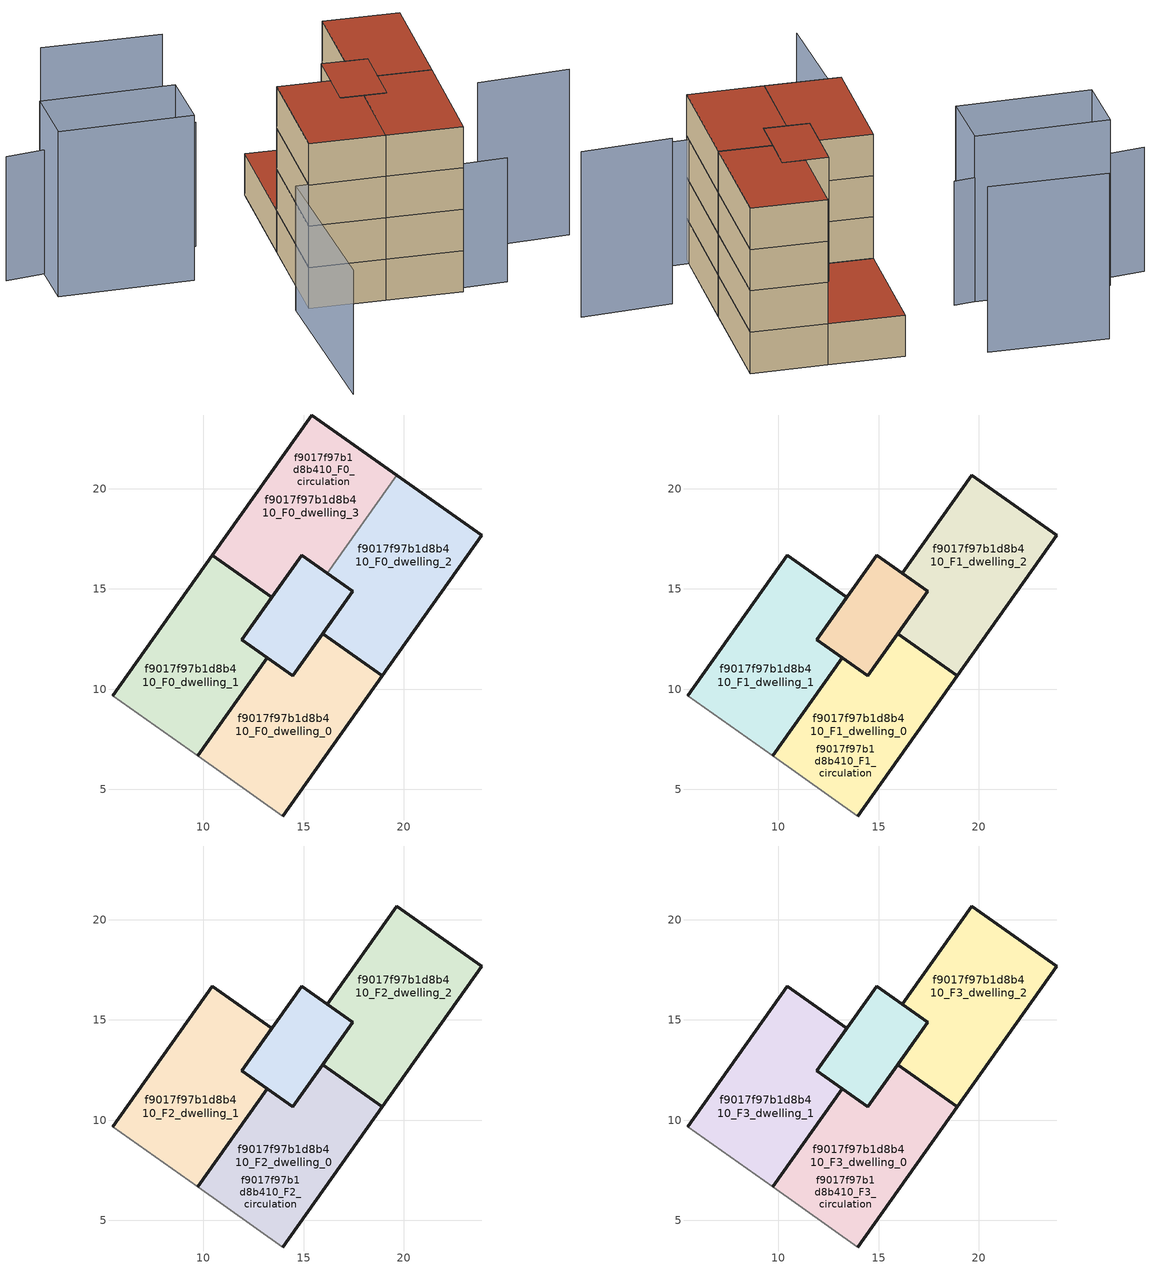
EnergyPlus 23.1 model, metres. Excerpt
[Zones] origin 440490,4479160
f9017f97b1d8b410_F0_dwelling_0
 floor ground (EU_floor_Construction): 18.92,10.68 13.96,3.68 9.72,6.68 13.19,11.58 14.46,10.68 15.95,12.78 z0; 17.44,14.88 15.95,12.78 14.46,10.68 11.92,12.48 14.9,16.68 z0
 wall outside (EU_wall_Construction): 13.96,3.68 18.92,10.68 15.95,12.78 14.46,10.68 13.19,11.58 9.72,6.68 z0:3
 wall adiabatic (EU_wall_Construction): 9.72,6.68 13.96,3.68 z0:3
f9017f97b1d8b410_F0_dwelling_1
 floor ground (EU_floor_Construction): 13.41,14.58 11.92,12.48 13.19,11.58 9.72,6.68 5.49,9.68 10.45,16.68 z0
 wall outside (EU_wall_Construction): 9.72,6.68 13.19,11.58 11.92,12.48 13.41,14.58 10.45,16.68 5.49,9.68 z0:3
 wall adiabatic (EU_wall_Construction): 5.49,9.68 9.72,6.68 z0:3
f9017f97b1d8b410_F0_dwelling_2
 floor ground (EU_floor_Construction): 16.17,15.78 17.44,14.88 15.95,12.78 14.46,10.68 11.92,12.48 14.9,16.68 z0; 23.87,17.68 18.92,10.68 15.95,12.78 17.44,14.88 16.17,15.78 19.64,20.68 z0
 wall outside (EU_wall_Construction): 16.17,15.78 17.44,14.88 15.95,12.78 18.92,10.68 23.87,17.68 19.64,20.68 z0:3
 wall to f9017f97b1d8b410_F0_dwelling_3 (EU_wall_Construction): 19.64,20.68 16.17,15.78 z0:3
f9017f97b1d8b410_F0_dwelling_3
 floor ground (EU_floor_Construction): 19.64,20.68 16.17,15.78 14.9,16.68 14.06,15.49 13.41,14.58 10.45,16.68 15.4,23.68 z0; 17.44,14.88 14.46,10.68 11.92,12.48 14.06,15.49 14.9,16.68 16.17,15.78 z0
 wall outside (EU_wall_Construction): 19.64,20.68 15.4,23.68 10.45,16.68 13.41,14.58 14.9,16.68 16.17,15.78 z0:3
 roof outside (EU_roof_Construction): 14.46,10.68 17.44,14.88 16.17,15.78 14.9,16.68 14.06,15.49 11.92,12.48 z3; 16.17,15.78 19.64,20.68 15.4,23.68 10.45,16.68 13.41,14.58 14.06,15.49 14.9,16.68 z3
f9017f97b1d8b410_F0_circulation
 floor ground (EU_floor_Construction): 18.92,10.68 13.96,3.68 9.72,6.68 13.19,11.58 14.46,10.68 15.95,12.78 z0; 16.17,15.78 17.44,14.88 15.95,12.78 14.46,10.68 13.19,11.58 11.92,12.48 13.41,14.58 13.95,15.34 14.06,15.49 14.9,16.68 z0; 23.87,17.68 18.92,10.68 15.95,12.78 17.44,14.88 16.17,15.78 19.64,20.68 z0; 19.64,20.68 16.17,15.78 14.9,16.68 14.06,15.49 13.41,14.58 10.45,16.68 15.4,23.68 z0
 wall outside (EU_wall_Construction): 17.44,14.88 14.9,16.68 11.92,12.48 14.46,10.68 17.44,14.88 z0:3
 roof outside (EU_floor_Construction): 15.95,12.78 17.44,14.88 16.17,15.78 14.9,16.68 14.06,15.49 13.95,15.34 13.41,14.58 11.92,12.48 13.19,11.58 14.46,10.68 z3; 16.17,15.78 19.64,20.68 15.4,23.68 10.45,16.68 13.41,14.58 14.06,15.49 14.9,16.68 z3
f9017f97b1d8b410_F1_dwelling_0
 floor outside (EU_floor_Construction): 18.92,10.68 13.96,3.68 9.72,6.68 13.19,11.58 14.46,10.68 15.95,12.78 z3
 floor to f9017f97b1d8b410_F0_dwelling_0 (EU_floor_Construction): 17.44,14.88 15.95,12.78 14.46,10.68 11.92,12.48 14.9,16.68 z3
 wall outside (EU_wall_Construction): 13.96,3.68 18.92,10.68 15.95,12.78 14.46,10.68 13.19,11.58 9.72,6.68 z3:6
 wall adiabatic (EU_wall_Construction): 9.72,6.68 13.96,3.68 z3:6
f9017f97b1d8b410_F1_dwelling_1
 floor to f9017f97b1d8b410_F0_dwelling_1 (EU_floor_Construction): 13.41,14.58 11.92,12.48 13.19,11.58 9.72,6.68 5.49,9.68 10.45,16.68 z3
 wall outside (EU_wall_Construction): 9.72,6.68 13.19,11.58 11.92,12.48 13.41,14.58 10.45,16.68 5.49,9.68 z3:6
 wall adiabatic (EU_wall_Construction): 5.49,9.68 9.72,6.68 z3:6
f9017f97b1d8b410_F1_dwelling_2
 floor to f9017f97b1d8b410_F0_dwelling_2 (EU_floor_Construction): 23.87,17.68 18.92,10.68 15.95,12.78 17.44,14.88 16.17,15.78 19.64,20.68 z3; 16.17,15.78 17.44,14.88 15.95,12.78 14.46,10.68 11.92,12.48 14.9,16.68 z3
 wall outside (EU_wall_Construction): 18.92,10.68 23.87,17.68 19.64,20.68 16.17,15.78 17.44,14.88 15.95,12.78 18.92,10.68 z3:6
f9017f97b1d8b410_F1_circulation
 floor outside (EU_floor_Construction): 16.17,15.78 17.44,14.88 15.95,12.78 14.46,10.68 13.19,11.58 11.92,12.48 14.06,15.49 14.9,16.68 z3; 23.87,17.68 18.92,10.68 15.95,12.78 17.44,14.88 16.17,15.78 19.64,20.68 z3
 floor to f9017f97b1d8b410_F0_circulation (EU_floor_Construction): 18.92,10.68 13.96,3.68 9.72,6.68 13.19,11.58 14.46,10.68 15.95,12.78 z3
 wall outside (EU_wall_Construction): 17.44,14.88 14.9,16.68 11.92,12.48 14.46,10.68 17.44,14.88 z3:6
f9017f97b1d8b410_F2_dwelling_0
 floor outside (EU_floor_Construction): 18.92,10.68 13.96,3.68 9.72,6.68 13.19,11.58 14.46,10.68 15.95,12.78 z6
 floor to f9017f97b1d8b410_F1_dwelling_0 (EU_floor_Construction): 17.44,14.88 15.95,12.78 14.46,10.68 11.92,12.48 14.9,16.68 z6
 wall outside (EU_wall_Construction): 13.96,3.68 18.92,10.68 15.95,12.78 14.46,10.68 13.19,11.58 9.72,6.68 z6:9
 wall adiabatic (EU_wall_Construction): 9.72,6.68 13.96,3.68 z6:9
f9017f97b1d8b410_F2_dwelling_1
 floor to f9017f97b1d8b410_F1_dwelling_1 (EU_floor_Construction): 13.41,14.58 11.92,12.48 13.19,11.58 9.72,6.68 5.49,9.68 10.45,16.68 z6
 wall outside (EU_wall_Construction): 9.72,6.68 13.19,11.58 11.92,12.48 13.41,14.58 10.45,16.68 5.49,9.68 z6:9
 wall adiabatic (EU_wall_Construction): 5.49,9.68 9.72,6.68 z6:9
f9017f97b1d8b410_F2_dwelling_2
 floor to f9017f97b1d8b410_F1_dwelling_2 (EU_floor_Construction): 23.87,17.68 18.92,10.68 15.95,12.78 17.44,14.88 16.17,15.78 19.64,20.68 z6; 16.17,15.78 17.44,14.88 15.95,12.78 14.46,10.68 11.92,12.48 14.9,16.68 z6
 wall outside (EU_wall_Construction): 18.92,10.68 23.87,17.68 19.64,20.68 16.17,15.78 17.44,14.88 15.95,12.78 18.92,10.68 z6:9
f9017f97b1d8b410_F2_circulation
 floor outside (EU_floor_Construction): 23.87,17.68 18.92,10.68 15.95,12.78 17.44,14.88 16.17,15.78 19.64,20.68 z6
 floor to f9017f97b1d8b410_F1_circulation (EU_floor_Construction): 18.92,10.68 13.96,3.68 9.72,6.68 13.19,11.58 14.46,10.68 15.95,12.78 z6; 16.17,15.78 17.44,14.88 15.95,12.78 14.46,10.68 13.19,11.58 11.92,12.48 14.9,16.68 z6
 wall outside (EU_wall_Construction): 17.44,14.88 14.9,16.68 11.92,12.48 14.46,10.68 17.44,14.88 z6:9
f9017f97b1d8b410_F3_dwelling_0
 floor outside (EU_floor_Construction): 18.92,10.68 13.96,3.68 9.72,6.68 13.19,11.58 14.46,10.68 15.95,12.78 z9
 floor to f9017f97b1d8b410_F2_dwelling_0 (EU_floor_Construction): 17.44,14.88 15.95,12.78 14.46,10.68 11.92,12.48 14.9,16.68 z9
 wall outside (EU_wall_Construction): 13.96,3.68 18.92,10.68 15.95,12.78 14.46,10.68 13.19,11.58 9.72,6.68 z9:12
 wall adiabatic (EU_wall_Construction): 9.72,6.68 13.96,3.68 z9:12
 roof outside (EU_roof_Construction): 17.44,14.88 14.9,16.68 11.92,12.48 14.46,10.68 15.95,12.78 z12; 13.96,3.68 18.92,10.68 15.95,12.78 14.46,10.68 13.19,11.58 9.72,6.68 z12
f9017f97b1d8b410_F3_dwelling_1
 floor to f9017f97b1d8b410_F2_dwelling_1 (EU_floor_Construction): 13.41,14.58 11.92,12.48 13.19,11.58 9.72,6.68 5.49,9.68 10.45,16.68 z9
 wall outside (EU_wall_Construction): 9.72,6.68 13.19,11.58 11.92,12.48 13.41,14.58 10.45,16.68 5.49,9.68 z9:12
 wall adiabatic (EU_wall_Construction): 5.49,9.68 9.72,6.68 z9:12
 roof outside (EU_roof_Construction): 9.72,6.68 13.19,11.58 11.92,12.48 13.41,14.58 10.45,16.68 5.49,9.68 z12
f9017f97b1d8b410_F3_dwelling_2
 floor to f9017f97b1d8b410_F2_dwelling_2 (EU_floor_Construction): 23.87,17.68 18.92,10.68 15.95,12.78 17.44,14.88 16.17,15.78 19.64,20.68 z9; 16.17,15.78 17.44,14.88 15.95,12.78 14.46,10.68 11.92,12.48 14.9,16.68 z9
 wall outside (EU_wall_Construction): 18.92,10.68 23.87,17.68 19.64,20.68 16.17,15.78 17.44,14.88 15.95,12.78 18.92,10.68 z9:12
 roof outside (EU_roof_Construction): 18.92,10.68 23.87,17.68 19.64,20.68 16.17,15.78 17.44,14.88 15.95,12.78 z12; 15.95,12.78 17.44,14.88 16.17,15.78 14.9,16.68 11.92,12.48 14.46,10.68 z12
f9017f97b1d8b410_F3_circulation
 floor outside (EU_floor_Construction): 23.87,17.68 18.92,10.68 15.95,12.78 17.44,14.88 16.17,15.78 19.64,20.68 z9
 floor to f9017f97b1d8b410_F2_circulation (EU_floor_Construction): 18.92,10.68 13.96,3.68 9.72,6.68 13.19,11.58 14.46,10.68 15.95,12.78 z9; 16.17,15.78 17.44,14.88 15.95,12.78 14.46,10.68 13.19,11.58 11.92,12.48 14.9,16.68 z9
 wall outside (EU_wall_Construction): 17.44,14.88 14.9,16.68 11.92,12.48 14.46,10.68 17.44,14.88 z9:12
 roof outside (EU_roof_Construction): 15.95,12.78 17.44,14.88 16.17,15.78 14.9,16.68 11.92,12.48 13.19,11.58 14.46,10.68 z12; 13.96,3.68 18.92,10.68 15.95,12.78 14.46,10.68 13.19,11.58 9.72,6.68 z12; 18.92,10.68 23.87,17.68 19.64,20.68 16.17,15.78 17.44,14.88 15.95,12.78 z12
shading: 19.43,7.18 24.79,3.94 / 11.41,27.33 4.76,32.04 / -1.22,26.97 6.37,21.86 / 6.37,21.86 3.8,18.05 / 3.8,18.05 -3.79,23.16 / -3.79,23.16 -1.22,26.97 z0:12; -2.08,-0.66 4.83,10.18 / 4.83,10.18 16.95,2.47 / 7.64,21.2 -4.22,27.3 z0:9
[Building]
EU S2 Campaign: North Axis=0; Terrain=City; Solar Distribution=FullExterior
[Site:Location]
Madrid: Latitude=40.5; Longitude=-3.5; Time Zone=1; Elevation=609
[SizingPeriod:WeatherFileDays]
AnnualSizingPeriod: Begin Month=1; Begin Day of Month=1; End Month=12; End Day of Month=31; Day of Week for Start Day=Monday; Use Weather File Daylight Saving Period=No; Use Weather File Rain and Snow Indicators=No
[MATERIAL]
EU_InternalMass_Material: Roughness=MediumRough; Thickness=0.1; Conductivity=1; Density=1800; Specific Heat=900; Thermal Absorptance=0.9; Solar Absorptance=0.7; Visible Absorptance=0.7
[MATERIAL:NOMASS] Roughness=MediumRough; Thermal Absorptance=0.9; Solar Absorptance=0.7; Visible Absorptance=0.7
Name | Thermal Resistance
EU_wall_NoMass; EU_roof_NoMass | 2.16768
EU_floor_NoMass | 1.14339
[CONSTRUCTION]
EU_wall_Construction: EU_wall_NoMass
EU_roof_Construction: EU_roof_NoMass
EU_floor_Construction: EU_floor_NoMass
EU_InternalMass_Construction: EU_InternalMass_Material
[ZONE] Type=1; Multiplier=1; Ceiling Height=autocalculate; Floor Area=autocalculate; Part of Total Floor Area=Yes
Name | Volume
f9017f97b1d8b410_F0_dwelling_0; f9017f97b1d8b410_F1_dwelling_0; f9017f97b1d8b410_F2_dwelling_0; f9017f97b1d8b410_F3_dwelling_0 | 169.617
f9017f97b1d8b410_F0_dwelling_1; f9017f97b1d8b410_F1_dwelling_1; f9017f97b1d8b410_F2_dwelling_1; f9017f97b1d8b410_F3_dwelling_1 | 121.537
f9017f97b1d8b410_F0_dwelling_2; f9017f97b1d8b410_F1_dwelling_2; f9017f97b1d8b410_F2_dwelling_2; f9017f97b1d8b410_F3_dwelling_2; f9017f97b1d8b410_F0_dwelling_3 | 169.618
f9017f97b1d8b410_F0_circulation | 412.692
f9017f97b1d8b410_F1_circulation; f9017f97b1d8b410_F2_circulation; f9017f97b1d8b410_F3_circulation | 291.154
[INTERNALMASS] Construction=EU_InternalMass_Construction
Name | Zone or ZoneList | Surface Area
f9017f97b1d8b410_F0_dwelling_0_EU_InternalMass | f9017f97b1d8b410_F0_dwelling_0 | 40.5123
f9017f97b1d8b410_F0_dwelling_1_EU_InternalMass | f9017f97b1d8b410_F0_dwelling_1 | 40.5123
f9017f97b1d8b410_F0_dwelling_2_EU_InternalMass | f9017f97b1d8b410_F0_dwelling_2 | 40.5123
f9017f97b1d8b410_F0_dwelling_3_EU_InternalMass | f9017f97b1d8b410_F0_dwelling_3 | 40.5123
f9017f97b1d8b410_F1_dwelling_0_EU_InternalMass | f9017f97b1d8b410_F1_dwelling_0 | 81.0246
f9017f97b1d8b410_F1_dwelling_1_EU_InternalMass | f9017f97b1d8b410_F1_dwelling_1 | 40.5123
f9017f97b1d8b410_F1_dwelling_2_EU_InternalMass | f9017f97b1d8b410_F1_dwelling_2 | 40.5123
f9017f97b1d8b410_F2_dwelling_0_EU_InternalMass | f9017f97b1d8b410_F2_dwelling_0 | 81.0246
f9017f97b1d8b410_F2_dwelling_1_EU_InternalMass | f9017f97b1d8b410_F2_dwelling_1 | 40.5123
f9017f97b1d8b410_F2_dwelling_2_EU_InternalMass | f9017f97b1d8b410_F2_dwelling_2 | 40.5123
f9017f97b1d8b410_F3_dwelling_0_EU_InternalMass | f9017f97b1d8b410_F3_dwelling_0 | 81.0246
f9017f97b1d8b410_F3_dwelling_1_EU_InternalMass | f9017f97b1d8b410_F3_dwelling_1 | 40.5123
f9017f97b1d8b410_F3_dwelling_2_EU_InternalMass | f9017f97b1d8b410_F3_dwelling_2 | 40.5123
[OTHEREQUIPMENT] Fuel Type=Electricity; Design Level Calculation Method=Watts/Area; Power per Zone Floor Area=1; Fraction Latent=0; Fraction Radiant=0; Fraction Lost=0; Carbon Dioxide Generation Rate=0; EndUse Subcategory=EU_Step8_InternalGains
Name | Zone or ZoneList or Space or SpaceList | Schedule
EU_Step8_InternalGain_f9017f97b1d8b410_F0_dwelling_0_f000 | f9017f97b1d8b410_F0_dwelling_0 | EU_Step8_GainSchedule_f9017f97b1d8b410_F0_dwelling_0_f000
EU_Step8_InternalGain_f9017f97b1d8b410_F0_dwelling_1_f000 | f9017f97b1d8b410_F0_dwelling_1 | EU_Step8_GainSchedule_f9017f97b1d8b410_F0_dwelling_1_f000
EU_Step8_InternalGain_f9017f97b1d8b410_F0_dwelling_2_f000 | f9017f97b1d8b410_F0_dwelling_2 | EU_Step8_GainSchedule_f9017f97b1d8b410_F0_dwelling_2_f000
EU_Step8_InternalGain_f9017f97b1d8b410_F0_dwelling_3_f000 | f9017f97b1d8b410_F0_dwelling_3 | EU_Step8_GainSchedule_f9017f97b1d8b410_F0_dwelling_3_f000
EU_Step8_InternalGain_f9017f97b1d8b410_F1_dwelling_0_f000 | f9017f97b1d8b410_F1_dwelling_0 | EU_Step8_GainSchedule_f9017f97b1d8b410_F1_dwelling_0_f000
EU_Step8_InternalGain_f9017f97b1d8b410_F1_dwelling_1_f000 | f9017f97b1d8b410_F1_dwelling_1 | EU_Step8_GainSchedule_f9017f97b1d8b410_F1_dwelling_1_f000
EU_Step8_InternalGain_f9017f97b1d8b410_F1_dwelling_2_f000 | f9017f97b1d8b410_F1_dwelling_2 | EU_Step8_GainSchedule_f9017f97b1d8b410_F1_dwelling_2_f000
EU_Step8_InternalGain_f9017f97b1d8b410_F2_dwelling_0_f000 | f9017f97b1d8b410_F2_dwelling_0 | EU_Step8_GainSchedule_f9017f97b1d8b410_F2_dwelling_0_f000
EU_Step8_InternalGain_f9017f97b1d8b410_F2_dwelling_1_f000 | f9017f97b1d8b410_F2_dwelling_1 | EU_Step8_GainSchedule_f9017f97b1d8b410_F2_dwelling_1_f000
EU_Step8_InternalGain_f9017f97b1d8b410_F2_dwelling_2_f000 | f9017f97b1d8b410_F2_dwelling_2 | EU_Step8_GainSchedule_f9017f97b1d8b410_F2_dwelling_2_f000
EU_Step8_InternalGain_f9017f97b1d8b410_F3_dwelling_0_f000 | f9017f97b1d8b410_F3_dwelling_0 | EU_Step8_GainSchedule_f9017f97b1d8b410_F3_dwelling_0_f000
EU_Step8_InternalGain_f9017f97b1d8b410_F3_dwelling_1_f000 | f9017f97b1d8b410_F3_dwelling_1 | EU_Step8_GainSchedule_f9017f97b1d8b410_F3_dwelling_1_f000
EU_Step8_InternalGain_f9017f97b1d8b410_F3_dwelling_2_f000 | f9017f97b1d8b410_F3_dwelling_2 | EU_Step8_GainSchedule_f9017f97b1d8b410_F3_dwelling_2_f000
[ZONEINFILTRATION:DESIGNFLOWRATE] Schedule=EU_AlwaysOn; Design Flow Rate Calculation Method=Flow/Area; Flow Rate per Floor Area=0.0005; Constant Term Coefficient=1; Temperature Term Coefficient=0; Velocity Term Coefficient=0; Velocity Squared Term Coefficient=0
Name | Zone or ZoneList or Space or SpaceList
EU_Circulation_Infiltration_f9017f97b1d8b410_F0_circulation | f9017f97b1d8b410_F0_circulation
EU_Circulation_Infiltration_f9017f97b1d8b410_F1_circulation | f9017f97b1d8b410_F1_circulation
EU_Circulation_Infiltration_f9017f97b1d8b410_F2_circulation | f9017f97b1d8b410_F2_circulation
EU_Circulation_Infiltration_f9017f97b1d8b410_F3_circulation | f9017f97b1d8b410_F3_circulation
[ZONEVENTILATION:DESIGNFLOWRATE] Schedule=EU_AlwaysOn; Design Flow Rate Calculation Method=AirChanges/Hour; Air Changes per Hour=0.480546; Ventilation Type=Natural; Fan Pressure Rise=0; Fan Total Efficiency=1; Constant Term Coefficient=1; Temperature Term Coefficient=0; Velocity Term Coefficient=0; Velocity Squared Term Coefficient=0; Minimum Indoor Temperature=-100; Maximum Indoor Temperature=100; Delta Temperature=-100; Minimum Outdoor Temperature=-100; Maximum Outdoor Temperature=100; Maximum Wind Speed=40
Name | Zone or ZoneList or Space or SpaceList
EU_ConstantAir_f9017f97b1d8b410_F0_dwelling_0 | f9017f97b1d8b410_F0_dwelling_0
EU_ConstantAir_f9017f97b1d8b410_F0_dwelling_1 | f9017f97b1d8b410_F0_dwelling_1
EU_ConstantAir_f9017f97b1d8b410_F0_dwelling_2 | f9017f97b1d8b410_F0_dwelling_2
EU_ConstantAir_f9017f97b1d8b410_F0_dwelling_3 | f9017f97b1d8b410_F0_dwelling_3
EU_ConstantAir_f9017f97b1d8b410_F1_dwelling_0 | f9017f97b1d8b410_F1_dwelling_0
EU_ConstantAir_f9017f97b1d8b410_F1_dwelling_1 | f9017f97b1d8b410_F1_dwelling_1
EU_ConstantAir_f9017f97b1d8b410_F1_dwelling_2 | f9017f97b1d8b410_F1_dwelling_2
EU_ConstantAir_f9017f97b1d8b410_F2_dwelling_0 | f9017f97b1d8b410_F2_dwelling_0
EU_ConstantAir_f9017f97b1d8b410_F2_dwelling_1 | f9017f97b1d8b410_F2_dwelling_1
EU_ConstantAir_f9017f97b1d8b410_F2_dwelling_2 | f9017f97b1d8b410_F2_dwelling_2
EU_ConstantAir_f9017f97b1d8b410_F3_dwelling_0 | f9017f97b1d8b410_F3_dwelling_0
EU_ConstantAir_f9017f97b1d8b410_F3_dwelling_1 | f9017f97b1d8b410_F3_dwelling_1
EU_ConstantAir_f9017f97b1d8b410_F3_dwelling_2 | f9017f97b1d8b410_F3_dwelling_2
[HVACTEMPLATE:THERMOSTAT] Constant Heating Setpoint=20; Constant Cooling Setpoint=50
EU_HeatOnly_f9017f97b1d8b410_F0_dwelling_0; EU_HeatOnly_f9017f97b1d8b410_F0_dwelling_1; EU_HeatOnly_f9017f97b1d8b410_F0_dwelling_2; EU_HeatOnly_f9017f97b1d8b410_F0_dwelling_3; EU_HeatOnly_f9017f97b1d8b410_F1_dwelling_0; EU_HeatOnly_f9017f97b1d8b410_F1_dwelling_1; EU_HeatOnly_f9017f97b1d8b410_F1_dwelling_2; EU_HeatOnly_f9017f97b1d8b410_F2_dwelling_0; EU_HeatOnly_f9017f97b1d8b410_F2_dwelling_1; EU_HeatOnly_f9017f97b1d8b410_F2_dwelling_2; EU_HeatOnly_f9017f97b1d8b410_F3_dwelling_0; EU_HeatOnly_f9017f97b1d8b410_F3_dwelling_1; EU_HeatOnly_f9017f97b1d8b410_F3_dwelling_2
[HVACTEMPLATE:ZONE:IDEALLOADSAIRSYSTEM] System Availability Schedule=EU_AlwaysOn; Maximum Heating Supply Air Temperature=50; Minimum Cooling Supply Air Temperature=13; Maximum Heating Supply Air Humidity Ratio=0.0156; Minimum Cooling Supply Air Humidity Ratio=0.0077; Heating Limit=NoLimit; Cooling Limit=NoLimit; Heating Availability Schedule=EU_AlwaysOn; Cooling Availability Schedule=EU_CoolingOff; Dehumidification Control Type=ConstantSensibleHeatRatio; Cooling Sensible Heat Ratio=0.7; Dehumidification Setpoint=60; Humidification Control Type=None; Humidification Setpoint=30; Outdoor Air Method=None; Outdoor Air Flow Rate per Person=0.00944; Outdoor Air Flow Rate per Zone Floor Area=0; Outdoor Air Flow Rate per Zone=0; Demand Controlled Ventilation Type=None; Outdoor Air Economizer Type=NoEconomizer; Heat Recovery Type=None; Sensible Heat Recovery Effectiveness=0.7; Latent Heat Recovery Effectiveness=0.65
Name | Template Thermostat
f9017f97b1d8b410_F0_dwelling_0 | EU_HeatOnly_f9017f97b1d8b410_F0_dwelling_0
f9017f97b1d8b410_F0_dwelling_1 | EU_HeatOnly_f9017f97b1d8b410_F0_dwelling_1
f9017f97b1d8b410_F0_dwelling_2 | EU_HeatOnly_f9017f97b1d8b410_F0_dwelling_2
f9017f97b1d8b410_F0_dwelling_3 | EU_HeatOnly_f9017f97b1d8b410_F0_dwelling_3
f9017f97b1d8b410_F1_dwelling_0 | EU_HeatOnly_f9017f97b1d8b410_F1_dwelling_0
f9017f97b1d8b410_F1_dwelling_1 | EU_HeatOnly_f9017f97b1d8b410_F1_dwelling_1
f9017f97b1d8b410_F1_dwelling_2 | EU_HeatOnly_f9017f97b1d8b410_F1_dwelling_2
f9017f97b1d8b410_F2_dwelling_0 | EU_HeatOnly_f9017f97b1d8b410_F2_dwelling_0
f9017f97b1d8b410_F2_dwelling_1 | EU_HeatOnly_f9017f97b1d8b410_F2_dwelling_1
f9017f97b1d8b410_F2_dwelling_2 | EU_HeatOnly_f9017f97b1d8b410_F2_dwelling_2
f9017f97b1d8b410_F3_dwelling_0 | EU_HeatOnly_f9017f97b1d8b410_F3_dwelling_0
f9017f97b1d8b410_F3_dwelling_1 | EU_HeatOnly_f9017f97b1d8b410_F3_dwelling_1
f9017f97b1d8b410_F3_dwelling_2 | EU_HeatOnly_f9017f97b1d8b410_F3_dwelling_2
[SIZING:ZONE] Zone Cooling Design Supply Air Temperature Input Method=SupplyAirTemperature; Zone Cooling Design Supply Air Temperature=13; Zone Heating Design Supply Air Temperature Input Method=SupplyAirTemperature; Zone Heating Design Supply Air Temperature=50; Zone Cooling Design Supply Air Humidity Ratio=0.008; Zone Heating Design Supply Air Humidity Ratio=0.008; Cooling Design Air Flow Method=DesignDay; Cooling Design Air Flow Rate=0; Cooling Minimum Air Flow per Zone Floor Area=0.000762; Cooling Minimum Air Flow=0; Cooling Minimum Air Flow Fraction=0.2; Heating Design Air Flow Method=DesignDay; Heating Design Air Flow Rate=0; Heating Maximum Air Flow per Zone Floor Area=0.002032; Heating Maximum Air Flow=0.141576; Heating Maximum Air Flow Fraction=0.3; Account for Dedicated Outdoor Air System=No; Dedicated Outdoor Air System Control Strategy=NeutralSupplyAir; Dedicated Outdoor Air Low Setpoint Temperature for Design=autosize; Dedicated Outdoor Air High Setpoint Temperature for Design=autosize; Zone Load Sizing Method=Sensible Load Only No Latent Load; Zone Latent Cooling Design Supply Air Humidity Ratio Input Method=HumidityRatioDifference; Zone Cooling Design Supply Air Humidity Ratio Difference=0.005; Zone Latent Heating Design Supply Air Humidity Ratio Input Method=HumidityRatioDifference; Zone Humidification Design Supply Air Humidity Ratio Difference=0.005
f9017f97b1d8b410_F0_dwelling_0; f9017f97b1d8b410_F0_dwelling_1; f9017f97b1d8b410_F0_dwelling_2; f9017f97b1d8b410_F0_dwelling_3; f9017f97b1d8b410_F1_dwelling_0; f9017f97b1d8b410_F1_dwelling_1; f9017f97b1d8b410_F1_dwelling_2; f9017f97b1d8b410_F2_dwelling_0; f9017f97b1d8b410_F2_dwelling_1; f9017f97b1d8b410_F2_dwelling_2; f9017f97b1d8b410_F3_dwelling_0; f9017f97b1d8b410_F3_dwelling_1; f9017f97b1d8b410_F3_dwelling_2
[SCHEDULE:CONSTANT]
Name | Hourly Value
EU_AlwaysOn | 1
EU_CoolingOff | 0
[SCHEDULE:FILE] Column Number=1; Rows to Skip at Top=0; Number of Hours of Data=8760; Column Separator=Comma; Interpolate to Timestep=No; Minutes per Item=60; Adjust Schedule for Daylight Savings=Yes
Name | File
EU_Step8_GainSchedule_f9017f97b1d8b410_F0_dwelling_0_f000 | ../../schedules/f9017f97b1d8b410/f9017f97b1d8b410_F0_dwelling_0_f000_gain.csv
EU_Step8_GainSchedule_f9017f97b1d8b410_F0_dwelling_1_f000 | ../../schedules/f9017f97b1d8b410/f9017f97b1d8b410_F0_dwelling_1_f000_gain.csv
EU_Step8_GainSchedule_f9017f97b1d8b410_F0_dwelling_2_f000 | ../../schedules/f9017f97b1d8b410/f9017f97b1d8b410_F0_dwelling_2_f000_gain.csv
EU_Step8_GainSchedule_f9017f97b1d8b410_F0_dwelling_3_f000 | ../../schedules/f9017f97b1d8b410/f9017f97b1d8b410_F0_dwelling_3_f000_gain.csv
EU_Step8_GainSchedule_f9017f97b1d8b410_F1_dwelling_0_f000 | ../../schedules/f9017f97b1d8b410/f9017f97b1d8b410_F1_dwelling_0_f000_gain.csv
EU_Step8_GainSchedule_f9017f97b1d8b410_F1_dwelling_1_f000 | ../../schedules/f9017f97b1d8b410/f9017f97b1d8b410_F1_dwelling_1_f000_gain.csv
EU_Step8_GainSchedule_f9017f97b1d8b410_F1_dwelling_2_f000 | ../../schedules/f9017f97b1d8b410/f9017f97b1d8b410_F1_dwelling_2_f000_gain.csv
EU_Step8_GainSchedule_f9017f97b1d8b410_F2_dwelling_0_f000 | ../../schedules/f9017f97b1d8b410/f9017f97b1d8b410_F2_dwelling_0_f000_gain.csv
EU_Step8_GainSchedule_f9017f97b1d8b410_F2_dwelling_1_f000 | ../../schedules/f9017f97b1d8b410/f9017f97b1d8b410_F2_dwelling_1_f000_gain.csv
EU_Step8_GainSchedule_f9017f97b1d8b410_F2_dwelling_2_f000 | ../../schedules/f9017f97b1d8b410/f9017f97b1d8b410_F2_dwelling_2_f000_gain.csv
EU_Step8_GainSchedule_f9017f97b1d8b410_F3_dwelling_0_f000 | ../../schedules/f9017f97b1d8b410/f9017f97b1d8b410_F3_dwelling_0_f000_gain.csv
EU_Step8_GainSchedule_f9017f97b1d8b410_F3_dwelling_1_f000 | ../../schedules/f9017f97b1d8b410/f9017f97b1d8b410_F3_dwelling_1_f000_gain.csv
EU_Step8_GainSchedule_f9017f97b1d8b410_F3_dwelling_2_f000 | ../../schedules/f9017f97b1d8b410/f9017f97b1d8b410_F3_dwelling_2_f000_gain.csv
